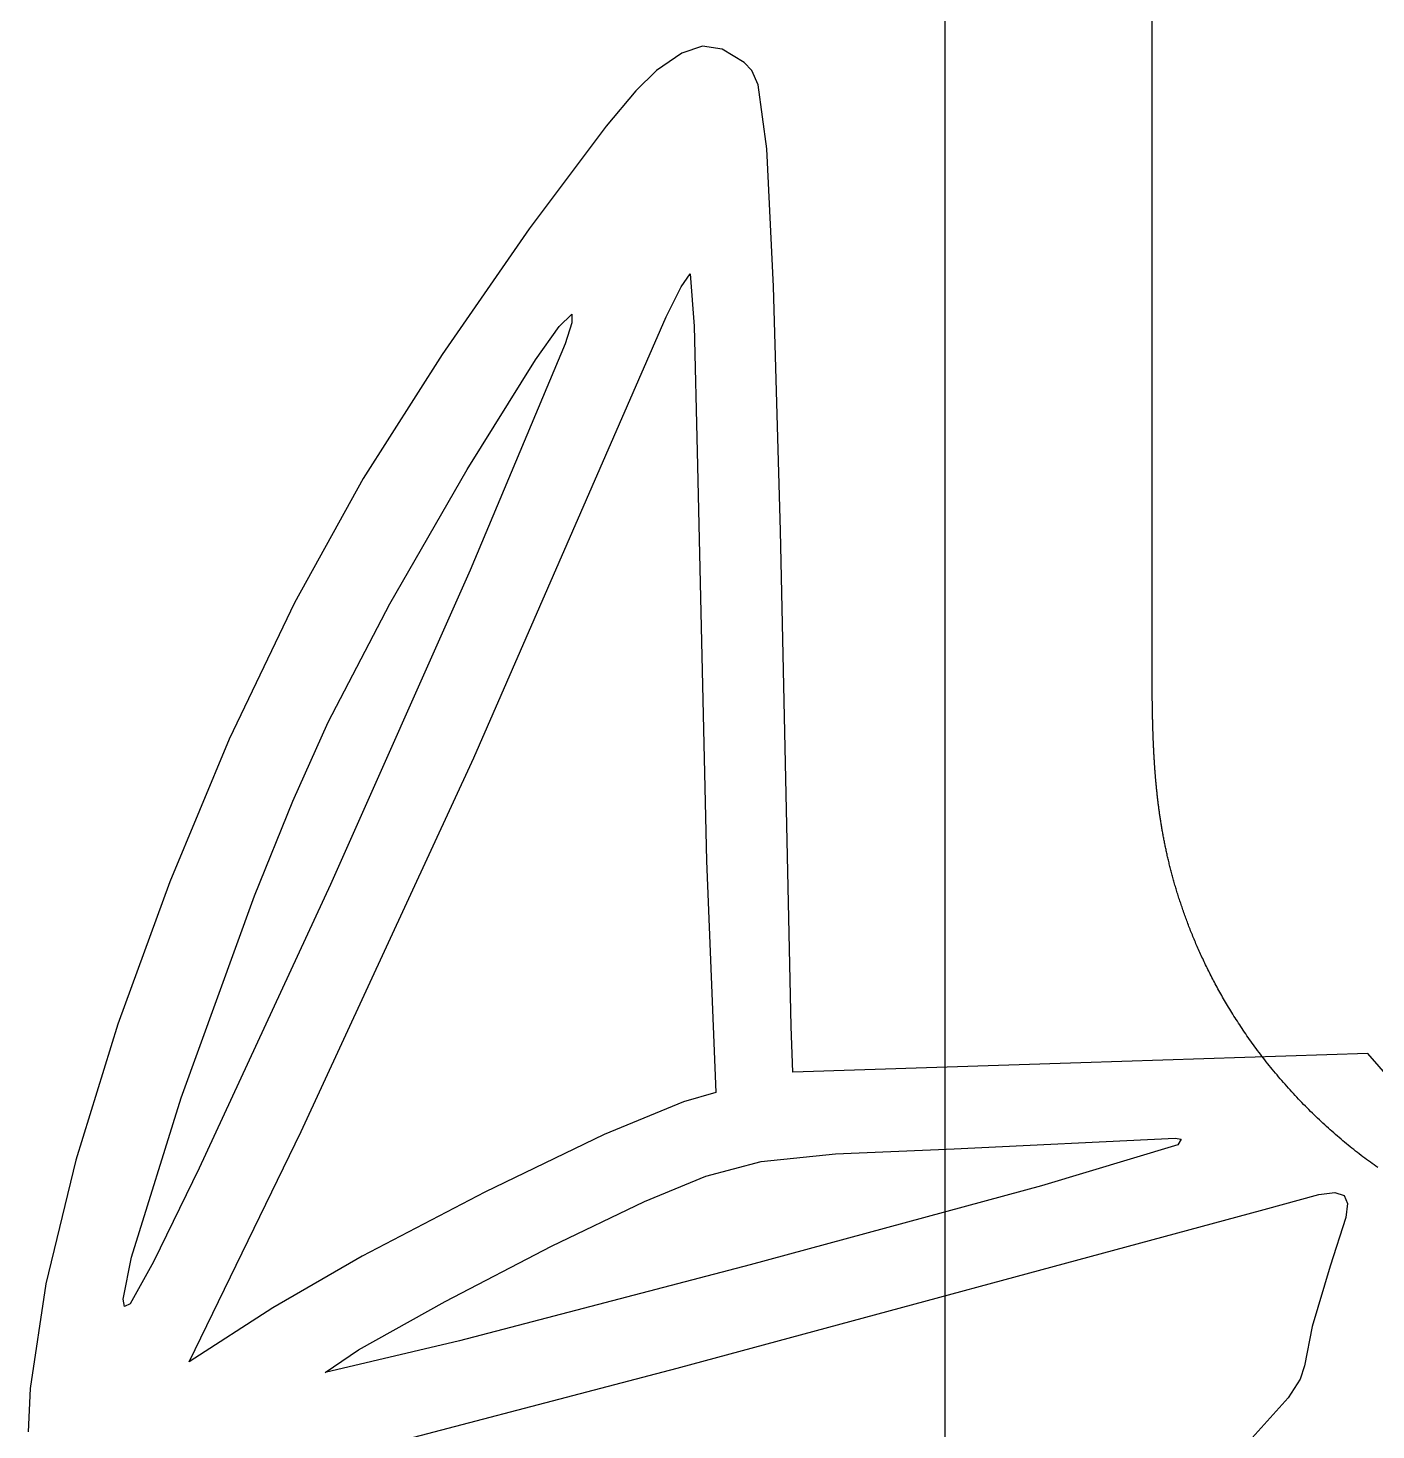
# Model space of a CAD drawing. Extents: x -40 to 320, y 1 to 395.
# Drawn here: x 4.1 to 63.7, y 291.8 to 353.7 of the extents above; entities that cross this region are included whole.
import ezdxf

# ---------------------------------------------------------------- set-up
doc = ezdxf.new("R2010")
doc.units = 0

msp = doc.modelspace()

# ---------------------------------------------------------------- linework, layer by layer
at = {"layer": 'Layer 1'}
for p, q in [((44.6336, 356.5), (44.6336, 39.4004)), ((53.7921, 330.236), (53.7921, 354.538)), ((33.009176, 352.622437), (31.902795, 351.863778)), ((33.925892, 352.934827), (33.009176, 352.622437)), ((34.797979, 352.800946), (33.925892, 352.934827)), ((35.770475, 352.220794), (34.797979, 352.800946)), ((36.110406, 351.855769), (35.770475, 352.220794)), ((31.9034, 351.864), (30.984828, 350.957515)), ((31.902795, 351.863778), (31.9034, 351.864)), ((36.381305, 351.219492), (36.110406, 351.855769)), ((30.984828, 350.957515), (29.675769, 349.398361)), ((36.77458, 348.405206), (36.381305, 351.219492)), ((29.675769, 349.398361), (26.26552, 344.857565)), ((37.067444, 342.321989), (36.77458, 348.405206)), ((26.26552, 344.857565), (22.431311, 339.312662)), ((32.989284, 342.306368), (33.390928, 342.879082)), ((33.390928, 342.879082), (33.561998, 340.558477)), ((32.319878, 340.974992), (32.989284, 342.306368)), ((37.377045, 331.513894), (37.067444, 342.321989)), ((23.833333, 321.480459), (32.319878, 340.974992)), ((27.599185, 340.553646), (28.15469, 341.094051)), ((28.15469, 341.094051), (28.162128, 340.707283)), ((26.555566, 339.080259), (27.599185, 340.553646)), ((28.162128, 340.707283), (27.857176, 339.784991)), ((33.561998, 340.558477), (33.688441, 335.024722)), ((27.85719, 339.784951), (23.665969, 329.775478)), ((27.857176, 339.784991), (27.85719, 339.784951)), ((22.431311, 339.312662), (18.9318, 333.8347)), ((23.52836, 334.221498), (26.555566, 339.080259)), ((33.688441, 335.024722), (33.68845, 335.024731)), ((33.68845, 335.024731), (34.104969, 316.935931)), ((20.121819, 328.291689), (23.52836, 334.221498)), ((18.9318, 333.8347), (15.898791, 328.341051)), ((37.853067, 309.616894), (37.377045, 331.513894)), ((53.7921, 330.223), (53.7921, 330.236)), ((53.7921, 330.21), (53.7921, 330.223)), ((53.7921, 330.197), (53.7921, 330.21)), ((23.665969, 329.775478), (17.488846, 315.894609)), ((53.7921, 330.184), (53.7921, 330.197)), ((53.7921, 330.17), (53.7921, 330.184)), ((53.7921, 330.156), (53.7921, 330.17)), ((53.7921, 330.142), (53.7921, 330.156)), ((53.7921, 330.128), (53.7921, 330.142)), ((53.7921, 330.114), (53.7921, 330.128)), ((53.7921, 330.099), (53.7921, 330.114)), ((53.7921, 330.085), (53.7921, 330.099)), ((53.7921, 330.069), (53.7921, 330.085)), ((53.7921, 330.054), (53.7921, 330.069)), ((53.7921, 330.039), (53.7921, 330.054)), ((53.7921, 330.023), (53.7921, 330.039)), ((53.7921, 330.007), (53.7921, 330.023)), ((53.7921, 329.991), (53.7921, 330.007)), ((53.7921, 329.975), (53.7921, 329.991)), ((53.7921, 329.958), (53.7921, 329.975)), ((53.7921, 329.942), (53.7921, 329.958)), ((53.7921, 329.925), (53.7921, 329.942)), ((53.7921, 329.907), (53.7921, 329.925)), ((53.7921, 329.89), (53.7921, 329.907)), ((53.7921, 329.872), (53.7921, 329.89)), ((53.7921, 329.855), (53.7921, 329.872)), ((53.7921, 329.837), (53.7921, 329.855)), ((53.7921, 329.818), (53.7921, 329.837)), ((53.7921, 329.8), (53.7921, 329.818)), ((53.7921, 329.781), (53.7921, 329.8)), ((53.7921, 329.763), (53.7921, 329.781)), ((53.7921, 329.744), (53.7921, 329.763)), ((53.7921, 329.725), (53.7921, 329.744)), ((53.7921, 329.705), (53.7921, 329.725)), ((53.7921, 329.686), (53.7921, 329.705)), ((53.7921, 329.667), (53.7921, 329.686)), ((53.7921, 329.647), (53.7921, 329.667)), ((53.7921, 329.627), (53.7921, 329.647)), ((53.7921, 329.607), (53.7921, 329.627)), ((53.7921, 329.587), (53.7921, 329.607)), ((53.7921, 329.567), (53.7921, 329.587)), ((53.7921, 329.547), (53.7921, 329.567)), ((53.7921, 329.526), (53.7921, 329.547)), ((53.7921, 329.506), (53.7921, 329.526)), ((53.7921, 329.485), (53.7921, 329.506)), ((53.7921, 329.464), (53.7921, 329.485)), ((53.7921, 329.443), (53.7921, 329.464)), ((53.7921, 329.422), (53.7921, 329.443)), ((53.7921, 329.401), (53.7921, 329.422)), ((53.7921, 329.38), (53.7921, 329.401)), ((53.7921, 329.359), (53.7921, 329.38)), ((53.7921, 329.337), (53.7921, 329.359)), ((53.7921, 329.316), (53.7921, 329.337)), ((53.7921, 329.294), (53.7921, 329.316)), ((53.7921, 329.273), (53.7921, 329.294)), ((53.7921, 329.251), (53.7921, 329.273)), ((53.7921, 329.229), (53.7921, 329.251)), ((53.7921, 329.207), (53.7921, 329.229)), ((53.7921, 329.185), (53.7921, 329.207)), ((53.7921, 329.163), (53.7921, 329.185)), ((53.7921, 329.141), (53.7921, 329.163)), ((53.7921, 329.119), (53.7921, 329.141)), ((53.7921, 329.097), (53.7921, 329.119)), ((53.7921, 329.075), (53.7921, 329.097)), ((53.7921, 329.052), (53.7921, 329.075)), ((53.7921, 329.03), (53.7921, 329.052)), ((53.7921, 329.008), (53.7921, 329.03)), ((53.7921, 328.985), (53.7921, 329.008)), ((53.7921, 328.963), (53.7921, 328.985)), ((53.7921, 328.941), (53.7921, 328.963)), ((53.7921, 328.918), (53.7921, 328.941)), ((53.7921, 328.896), (53.7921, 328.918)), ((53.7921, 328.873), (53.7921, 328.896)), ((53.7921, 328.851), (53.7921, 328.873)), ((53.7921, 328.828), (53.7921, 328.851)), ((53.7921, 328.806), (53.7921, 328.828)), ((53.7921, 328.784), (53.7921, 328.806)), ((53.7921, 328.761), (53.7921, 328.784)), ((53.7921, 328.739), (53.7921, 328.761)), ((53.7921, 328.716), (53.7921, 328.739)), ((53.7921, 328.694), (53.7921, 328.716)), ((53.7921, 328.672), (53.7921, 328.694)), ((53.7921, 328.65), (53.7921, 328.672)), ((53.7921, 328.627), (53.7921, 328.65)), ((53.7921, 328.605), (53.7921, 328.627)), ((53.7921, 328.583), (53.7921, 328.605)), ((53.7921, 328.561), (53.7921, 328.583)), ((53.7921, 328.539), (53.7921, 328.561)), ((53.7921, 328.518), (53.7921, 328.539)), ((53.7922, 328.496), (53.7921, 328.518)), ((53.7922, 328.474), (53.7922, 328.496)), ((53.7922, 328.453), (53.7922, 328.474)), ((53.7922, 328.431), (53.7922, 328.453)), ((53.7922, 328.41), (53.7922, 328.431)), ((53.7922, 328.389), (53.7922, 328.41)), ((53.7922, 328.368), (53.7922, 328.389)), ((53.7922, 328.347), (53.7922, 328.368)), ((53.7922, 328.326), (53.7922, 328.347)), ((15.898791, 328.341051), (13.020581, 322.306995)), ((17.38469, 323.064751), (20.121819, 328.291689)), ((53.7922, 328.306), (53.7922, 328.326)), ((53.7922, 328.285), (53.7922, 328.306)), ((53.7922, 328.265), (53.7922, 328.285)), ((53.7922, 328.245), (53.7922, 328.265)), ((53.7922, 328.225), (53.7922, 328.245)), ((53.7922, 328.205), (53.7922, 328.225)), ((53.7922, 328.185), (53.7922, 328.205)), ((53.7922, 328.165), (53.7922, 328.185)), ((53.7922, 328.145), (53.7922, 328.165)), ((53.7922, 328.126), (53.7922, 328.145)), ((53.7922, 328.106), (53.7922, 328.126)), ((53.7922, 328.087), (53.7922, 328.106)), ((53.7922, 328.068), (53.7922, 328.087)), ((53.7922, 328.049), (53.7922, 328.068)), ((53.7922, 328.03), (53.7922, 328.049)), ((53.7922, 328.011), (53.7922, 328.03)), ((53.7922, 327.992), (53.7922, 328.011)), ((53.7922, 327.973), (53.7922, 327.992)), ((53.7922, 327.954), (53.7922, 327.973)), ((53.7922, 327.936), (53.7922, 327.954)), ((53.7922, 327.917), (53.7922, 327.936)), ((53.7922, 327.899), (53.7922, 327.917)), ((53.7922, 327.881), (53.7922, 327.899)), ((53.7922, 327.862), (53.7922, 327.881)), ((53.7922, 327.844), (53.7922, 327.862)), ((53.7922, 327.826), (53.7922, 327.844)), ((53.7922, 327.808), (53.7922, 327.826)), ((53.7922, 327.791), (53.7922, 327.808)), ((53.7922, 327.773), (53.7922, 327.791)), ((53.7922, 327.755), (53.7922, 327.773)), ((53.7922, 327.738), (53.7922, 327.755)), ((53.7922, 327.72), (53.7922, 327.738)), ((53.7922, 327.703), (53.7922, 327.72)), ((53.7922, 327.686), (53.7922, 327.703)), ((53.7922, 327.669), (53.7922, 327.686)), ((53.7922, 327.652), (53.7922, 327.669)), ((53.7922, 327.635), (53.7922, 327.652)), ((53.7922, 327.618), (53.7922, 327.635)), ((53.7922, 327.601), (53.7922, 327.618)), ((53.7922, 327.585), (53.7922, 327.601)), ((53.7922, 327.568), (53.7922, 327.585)), ((53.7922, 327.552), (53.7922, 327.568)), ((53.7922, 327.535), (53.7922, 327.552)), ((53.7922, 327.519), (53.7922, 327.535)), ((53.7922, 327.503), (53.7922, 327.519)), ((53.7922, 327.487), (53.7922, 327.503)), ((53.7922, 327.471), (53.7922, 327.487)), ((53.7922, 327.455), (53.7922, 327.471)), ((53.7922, 327.439), (53.7922, 327.455)), ((53.7922, 327.423), (53.7922, 327.439)), ((53.7922, 327.407), (53.7922, 327.423)), ((53.7922, 327.392), (53.7922, 327.407)), ((53.7922, 327.376), (53.7922, 327.392)), ((53.7922, 327.361), (53.7922, 327.376)), ((53.7922, 327.345), (53.7922, 327.361)), ((53.7922, 327.33), (53.7922, 327.345)), ((53.7922, 327.315), (53.7922, 327.33)), ((53.7922, 327.299), (53.7922, 327.315)), ((53.7922, 327.284), (53.7922, 327.299)), ((53.7922, 327.269), (53.7922, 327.284)), ((53.7922, 327.254), (53.7922, 327.269)), ((53.7922, 327.239), (53.7922, 327.254)), ((53.7922, 327.224), (53.7922, 327.239)), ((53.7922, 327.209), (53.7922, 327.224)), ((53.7922, 327.194), (53.7922, 327.209)), ((53.7922, 327.179), (53.7922, 327.194)), ((53.7922, 327.164), (53.7922, 327.179)), ((53.7922, 327.15), (53.7922, 327.164)), ((53.7922, 327.135), (53.7922, 327.15)), ((53.7922, 327.12), (53.7922, 327.135)), ((53.7922, 327.105), (53.7922, 327.12)), ((53.7921, 326.492), (53.7922, 326.506)), ((53.7921, 326.477), (53.7921, 326.492)), ((53.7922, 327.091), (53.7922, 327.105)), ((53.7922, 327.076), (53.7922, 327.091)), ((53.7922, 327.061), (53.7922, 327.076)), ((53.7922, 327.046), (53.7922, 327.061)), ((53.7922, 327.032), (53.7922, 327.046)), ((53.7922, 327.017), (53.7922, 327.032)), ((53.7922, 327.002), (53.7922, 327.017)), ((53.7922, 326.988), (53.7922, 327.002)), ((53.7922, 326.973), (53.7922, 326.988)), ((53.7922, 326.959), (53.7922, 326.973)), ((53.7922, 326.944), (53.7922, 326.959)), ((53.7922, 326.929), (53.7922, 326.944)), ((53.7922, 326.915), (53.7922, 326.929)), ((53.7922, 326.9), (53.7922, 326.915)), ((53.7922, 326.886), (53.7922, 326.9)), ((53.7922, 326.871), (53.7922, 326.886)), ((53.7922, 326.856), (53.7922, 326.871)), ((53.7922, 326.842), (53.7922, 326.856)), ((53.7922, 326.827), (53.7922, 326.842)), ((53.7922, 326.813), (53.7922, 326.827)), ((53.7922, 326.798), (53.7922, 326.813)), ((53.7922, 326.783), (53.7922, 326.798)), ((53.7922, 326.769), (53.7922, 326.783)), ((53.7922, 326.754), (53.7922, 326.769)), ((53.7922, 326.74), (53.7922, 326.754)), ((53.7922, 326.725), (53.7922, 326.74)), ((53.7922, 326.71), (53.7922, 326.725)), ((53.7922, 326.696), (53.7922, 326.71)), ((53.7922, 326.681), (53.7922, 326.696)), ((53.7922, 326.666), (53.7922, 326.681)), ((53.7922, 326.652), (53.7922, 326.666)), ((53.7922, 326.637), (53.7922, 326.652)), ((53.7922, 326.623), (53.7922, 326.637)), ((53.7922, 326.608), (53.7922, 326.623)), ((53.7922, 326.594), (53.7922, 326.608)), ((53.7922, 326.579), (53.7922, 326.594)), ((53.7922, 326.564), (53.7922, 326.579)), ((53.7922, 326.55), (53.7922, 326.564)), ((53.7922, 326.535), (53.7922, 326.55)), ((53.7922, 326.521), (53.7922, 326.535)), ((53.7922, 326.506), (53.7922, 326.521)), ((53.7921, 326.463), (53.7921, 326.477)), ((53.7921, 326.449), (53.7921, 326.463)), ((53.7921, 326.434), (53.7921, 326.449)), ((53.7921, 326.42), (53.7921, 326.434)), ((53.7921, 326.405), (53.7921, 326.42)), ((53.7921, 326.391), (53.7921, 326.405)), ((53.7921, 326.376), (53.7921, 326.391)), ((53.7921, 326.362), (53.7921, 326.376)), ((53.7921, 326.348), (53.7921, 326.362)), ((53.7921, 326.333), (53.7921, 326.348)), ((53.7921, 326.319), (53.7921, 326.333)), ((53.7921, 326.305), (53.7921, 326.319)), ((53.7921, 326.29), (53.7921, 326.305)), ((53.7921, 326.276), (53.7921, 326.29)), ((53.7921, 326.262), (53.7921, 326.276)), ((53.7921, 326.247), (53.7921, 326.262)), ((53.7921, 326.233), (53.7921, 326.247)), ((53.7921, 326.219), (53.7921, 326.233)), ((53.7921, 326.204), (53.7921, 326.219)), ((53.7921, 326.19), (53.7921, 326.204)), ((53.7921, 326.176), (53.7921, 326.19)), ((53.7921, 326.161), (53.7921, 326.176)), ((53.7921, 326.147), (53.7921, 326.161)), ((53.7921, 326.133), (53.7921, 326.147)), ((53.7921, 326.118), (53.7921, 326.133)), ((53.7921, 326.104), (53.7921, 326.118)), ((53.7921, 326.09), (53.7921, 326.104)), ((53.7921, 326.075), (53.7921, 326.09)), ((53.7921, 326.061), (53.7921, 326.075)), ((53.7921, 326.046), (53.7921, 326.061)), ((53.7921, 326.032), (53.7921, 326.046)), ((53.7921, 326.017), (53.7921, 326.032)), ((53.7921, 326.002), (53.7921, 326.017)), ((53.7921, 325.988), (53.7921, 326.002)), ((53.7921, 325.973), (53.7921, 325.988)), ((53.7921, 325.958), (53.7921, 325.973)), ((53.7921, 325.944), (53.7921, 325.958)), ((53.7921, 325.929), (53.7921, 325.944)), ((53.7921, 325.914), (53.7921, 325.929)), ((53.7921, 325.899), (53.7921, 325.914)), ((53.7921, 325.884), (53.7921, 325.899)), ((53.7921, 325.869), (53.7921, 325.884)), ((53.7921, 325.854), (53.7921, 325.869)), ((53.7921, 325.839), (53.7921, 325.854)), ((53.7921, 325.823), (53.7921, 325.839)), ((53.7921, 325.808), (53.7921, 325.823)), ((53.7922, 325.793), (53.7921, 325.808)), ((53.7922, 325.777), (53.7922, 325.793)), ((53.7922, 325.762), (53.7922, 325.777)), ((53.7922, 325.746), (53.7922, 325.762)), ((53.7922, 325.731), (53.7922, 325.746)), ((53.7922, 325.715), (53.7922, 325.731)), ((53.7922, 325.7), (53.7922, 325.715)), ((53.7922, 325.684), (53.7922, 325.7)), ((53.7922, 325.668), (53.7922, 325.684)), ((53.7923, 325.652), (53.7922, 325.668)), ((53.7923, 325.636), (53.7923, 325.652)), ((53.7923, 325.62), (53.7923, 325.636)), ((53.7923, 325.604), (53.7923, 325.62)), ((53.7923, 325.588), (53.7923, 325.604)), ((53.7923, 325.571), (53.7923, 325.588)), ((53.7924, 325.555), (53.7923, 325.571)), ((53.7924, 325.539), (53.7924, 325.555)), ((53.7924, 325.522), (53.7924, 325.539)), ((53.7924, 325.506), (53.7924, 325.522)), ((53.7924, 325.489), (53.7924, 325.506)), ((53.7925, 325.472), (53.7924, 325.489)), ((53.7925, 325.456), (53.7925, 325.472)), ((53.7925, 325.439), (53.7925, 325.456)), ((53.7925, 325.422), (53.7925, 325.439)), ((53.7926, 325.405), (53.7925, 325.422)), ((53.7926, 325.388), (53.7926, 325.405)), ((53.7926, 325.371), (53.7926, 325.388)), ((53.7927, 325.354), (53.7926, 325.371)), ((53.7927, 325.336), (53.7927, 325.354)), ((53.7927, 325.319), (53.7927, 325.336)), ((53.7928, 325.302), (53.7927, 325.319)), ((53.7928, 325.284), (53.7928, 325.302)), ((53.7929, 325.267), (53.7928, 325.284)), ((53.7929, 325.249), (53.7929, 325.267)), ((53.7929, 325.232), (53.7929, 325.249)), ((53.793, 325.214), (53.7929, 325.232)), ((53.793, 325.196), (53.793, 325.214)), ((53.7931, 325.178), (53.793, 325.196)), ((53.7931, 325.16), (53.7931, 325.178)), ((53.7932, 325.142), (53.7931, 325.16)), ((53.7933, 325.124), (53.7932, 325.142)), ((53.7933, 325.106), (53.7933, 325.124)), ((53.7934, 325.087), (53.7933, 325.106)), ((53.7934, 325.069), (53.7934, 325.087)), ((53.7935, 325.051), (53.7934, 325.069)), ((53.7936, 325.032), (53.7935, 325.051)), ((53.7936, 325.013), (53.7936, 325.032)), ((53.7937, 324.995), (53.7936, 325.013)), ((53.7938, 324.976), (53.7937, 324.995)), ((53.7939, 324.957), (53.7938, 324.976)), ((53.794, 324.938), (53.7939, 324.957)), ((53.794, 324.919), (53.794, 324.938)), ((53.7941, 324.9), (53.794, 324.919)), ((53.7942, 324.881), (53.7941, 324.9)), ((53.7943, 324.862), (53.7942, 324.881)), ((53.7944, 324.843), (53.7943, 324.862)), ((53.7945, 324.823), (53.7944, 324.843)), ((53.7946, 324.804), (53.7945, 324.823)), ((53.7947, 324.784), (53.7946, 324.804)), ((53.7948, 324.765), (53.7947, 324.784)), ((53.7949, 324.745), (53.7948, 324.765)), ((53.795, 324.725), (53.7949, 324.745)), ((53.7952, 324.705), (53.795, 324.725)), ((53.7953, 324.685), (53.7952, 324.705)), ((53.7954, 324.665), (53.7953, 324.685)), ((53.7955, 324.645), (53.7954, 324.665)), ((53.7957, 324.625), (53.7955, 324.645)), ((53.7958, 324.605), (53.7957, 324.625)), ((53.7959, 324.584), (53.7958, 324.605)), ((53.7961, 324.564), (53.7959, 324.584)), ((53.7962, 324.543), (53.7961, 324.564)), ((53.7964, 324.522), (53.7962, 324.543)), ((53.7965, 324.502), (53.7964, 324.522)), ((53.7967, 324.481), (53.7965, 324.502)), ((53.7969, 324.46), (53.7967, 324.481)), ((53.797, 324.439), (53.7969, 324.46)), ((53.7972, 324.418), (53.797, 324.439)), ((53.7974, 324.397), (53.7972, 324.418)), ((53.7976, 324.375), (53.7974, 324.397)), ((53.7978, 324.354), (53.7976, 324.375)), ((53.798, 324.332), (53.7978, 324.354)), ((53.7982, 324.311), (53.798, 324.332)), ((53.7984, 324.289), (53.7982, 324.311)), ((53.7986, 324.267), (53.7984, 324.289)), ((53.7988, 324.246), (53.7986, 324.267)), ((53.799, 324.224), (53.7988, 324.246)), ((53.7992, 324.202), (53.799, 324.224)), ((53.7995, 324.18), (53.7992, 324.202)), ((53.7997, 324.157), (53.7995, 324.18)), ((53.8, 324.135), (53.7997, 324.157)), ((53.8002, 324.113), (53.8, 324.135)), ((53.8005, 324.09), (53.8002, 324.113)), ((53.8007, 324.068), (53.8005, 324.09)), ((53.801, 324.045), (53.8007, 324.068)), ((53.8013, 324.022), (53.801, 324.045)), ((53.8016, 323.999), (53.8013, 324.022)), ((53.8019, 323.976), (53.8016, 323.999)), ((53.8022, 323.953), (53.8019, 323.976)), ((53.8025, 323.93), (53.8022, 323.953)), ((53.8028, 323.907), (53.8025, 323.93)), ((53.8031, 323.883), (53.8028, 323.907)), ((53.8035, 323.86), (53.8031, 323.883)), ((53.8038, 323.836), (53.8035, 323.86)), ((53.8041, 323.812), (53.8038, 323.836)), ((53.8045, 323.789), (53.8041, 323.812)), ((53.8049, 323.765), (53.8045, 323.789)), ((53.8052, 323.741), (53.8049, 323.765)), ((53.8056, 323.717), (53.8052, 323.741)), ((53.806, 323.692), (53.8056, 323.717)), ((53.8064, 323.668), (53.806, 323.692)), ((53.8068, 323.644), (53.8064, 323.668)), ((53.8072, 323.619), (53.8068, 323.644)), ((53.8077, 323.595), (53.8072, 323.619)), ((53.8081, 323.57), (53.8077, 323.595)), ((53.8086, 323.545), (53.8081, 323.57)), ((53.809, 323.52), (53.8086, 323.545)), ((53.8095, 323.495), (53.809, 323.52)), ((53.81, 323.47), (53.8095, 323.495)), ((53.8105, 323.445), (53.81, 323.47)), ((53.811, 323.419), (53.8105, 323.445)), ((53.8115, 323.394), (53.811, 323.419)), ((53.812, 323.368), (53.8115, 323.394)), ((15.825183, 319.573372), (17.38469, 323.064751)), ((53.8126, 323.343), (53.812, 323.368)), ((53.8131, 323.317), (53.8126, 323.343)), ((53.8137, 323.291), (53.8131, 323.317)), ((53.8143, 323.265), (53.8137, 323.291)), ((53.8149, 323.239), (53.8143, 323.265)), ((53.8155, 323.212), (53.8149, 323.239)), ((53.8161, 323.186), (53.8155, 323.212)), ((53.8167, 323.16), (53.8161, 323.186)), ((53.8174, 323.133), (53.8167, 323.16)), ((53.818, 323.106), (53.8174, 323.133)), ((53.8187, 323.079), (53.818, 323.106)), ((53.8194, 323.053), (53.8187, 323.079)), ((53.8201, 323.025), (53.8194, 323.053)), ((53.8208, 322.998), (53.8201, 323.025)), ((53.8215, 322.971), (53.8208, 322.998)), ((53.8223, 322.944), (53.8215, 322.971)), ((53.8231, 322.916), (53.8223, 322.944)), ((53.8238, 322.888), (53.8231, 322.916)), ((53.8246, 322.861), (53.8238, 322.888)), ((53.8255, 322.833), (53.8246, 322.861)), ((53.8263, 322.805), (53.8255, 322.833)), ((53.8271, 322.777), (53.8263, 322.805)), ((53.828, 322.748), (53.8271, 322.777)), ((13.020581, 322.306995), (10.390609, 316.00657)), ((53.8289, 322.72), (53.828, 322.748)), ((53.8298, 322.691), (53.8289, 322.72)), ((53.8307, 322.663), (53.8298, 322.691)), ((53.8317, 322.634), (53.8307, 322.663)), ((53.8327, 322.605), (53.8317, 322.634)), ((53.8336, 322.576), (53.8327, 322.605)), ((53.8346, 322.547), (53.8336, 322.576)), ((53.8357, 322.518), (53.8346, 322.547)), ((53.8367, 322.488), (53.8357, 322.518)), ((53.8378, 322.459), (53.8367, 322.488)), ((53.8389, 322.429), (53.8378, 322.459)), ((53.84, 322.399), (53.8389, 322.429)), ((53.8411, 322.369), (53.84, 322.399)), ((53.8423, 322.339), (53.8411, 322.369)), ((53.8435, 322.309), (53.8423, 322.339)), ((53.8447, 322.279), (53.8435, 322.309)), ((53.8459, 322.248), (53.8447, 322.279)), ((53.8472, 322.218), (53.8459, 322.248)), ((53.8485, 322.187), (53.8472, 322.218)), ((53.8498, 322.156), (53.8485, 322.187)), ((53.8511, 322.125), (53.8498, 322.156)), ((53.8525, 322.094), (53.8511, 322.125)), ((53.8539, 322.063), (53.8525, 322.094)), ((53.8553, 322.032), (53.8539, 322.063)), ((53.8568, 322), (53.8553, 322.032)), ((53.8583, 321.968), (53.8568, 322)), ((53.8598, 321.937), (53.8583, 321.968)), ((53.8613, 321.905), (53.8598, 321.937)), ((53.8629, 321.872), (53.8613, 321.905)), ((53.8645, 321.84), (53.8629, 321.872)), ((53.8661, 321.808), (53.8645, 321.84)), ((53.8678, 321.775), (53.8661, 321.808)), ((53.8695, 321.743), (53.8678, 321.775)), ((53.8712, 321.71), (53.8695, 321.743)), ((53.873, 321.677), (53.8712, 321.71)), ((53.8748, 321.644), (53.873, 321.677)), ((53.8766, 321.61), (53.8748, 321.644)), ((53.8785, 321.577), (53.8766, 321.61)), ((53.8804, 321.544), (53.8785, 321.577)), ((53.8823, 321.51), (53.8804, 321.544)), ((16.194678, 304.975892), (23.833333, 321.480459)), ((53.8843, 321.476), (53.8823, 321.51)), ((53.8863, 321.442), (53.8843, 321.476)), ((53.8884, 321.408), (53.8863, 321.442)), ((53.8905, 321.374), (53.8884, 321.408)), ((53.8926, 321.339), (53.8905, 321.374)), ((53.8948, 321.305), (53.8926, 321.339)), ((53.897, 321.27), (53.8948, 321.305)), ((53.8993, 321.235), (53.897, 321.27)), ((53.9016, 321.2), (53.8993, 321.235)), ((53.904, 321.165), (53.9016, 321.2)), ((53.9064, 321.129), (53.904, 321.165)), ((53.9088, 321.094), (53.9064, 321.129)), ((53.9113, 321.058), (53.9088, 321.094)), ((53.9139, 321.022), (53.9113, 321.058)), ((53.9164, 320.986), (53.9139, 321.022)), ((53.9191, 320.95), (53.9164, 320.986)), ((53.9218, 320.914), (53.9191, 320.95)), ((53.9245, 320.877), (53.9218, 320.914)), ((53.9273, 320.841), (53.9245, 320.877)), ((53.9301, 320.804), (53.9273, 320.841)), ((53.933, 320.767), (53.9301, 320.804)), ((53.936, 320.73), (53.933, 320.767)), ((53.939, 320.692), (53.936, 320.73)), ((53.942, 320.655), (53.939, 320.692)), ((53.9452, 320.617), (53.942, 320.655)), ((53.9483, 320.58), (53.9452, 320.617)), ((53.9516, 320.542), (53.9483, 320.58)), ((53.9549, 320.504), (53.9516, 320.542)), ((53.9582, 320.465), (53.9549, 320.504)), ((53.9617, 320.427), (53.9582, 320.465)), ((53.9651, 320.388), (53.9617, 320.427)), ((53.9687, 320.35), (53.9651, 320.388)), ((53.9723, 320.311), (53.9687, 320.35)), ((53.976, 320.271), (53.9723, 320.311)), ((53.9797, 320.232), (53.976, 320.271)), ((53.9836, 320.193), (53.9797, 320.232)), ((53.9874, 320.153), (53.9836, 320.193)), ((53.9914, 320.113), (53.9874, 320.153)), ((53.9954, 320.073), (53.9914, 320.113)), ((53.9995, 320.033), (53.9954, 320.073)), ((54.0037, 319.993), (53.9995, 320.033)), ((54.008, 319.952), (54.0037, 319.993)), ((54.0123, 319.912), (54.008, 319.952)), ((54.0167, 319.871), (54.0123, 319.912)), ((54.0212, 319.83), (54.0167, 319.871)), ((54.0258, 319.788), (54.0212, 319.83)), ((54.0305, 319.747), (54.0258, 319.788)), ((54.0352, 319.705), (54.0305, 319.747)), ((54.04, 319.664), (54.0352, 319.705)), ((14.135283, 315.383304), (15.825183, 319.573372)), ((54.045, 319.622), (54.04, 319.664)), ((54.05, 319.58), (54.045, 319.622)), ((54.055, 319.537), (54.05, 319.58)), ((54.0602, 319.495), (54.055, 319.537)), ((54.0655, 319.452), (54.0602, 319.495)), ((54.0709, 319.409), (54.0655, 319.452)), ((54.0763, 319.366), (54.0709, 319.409)), ((54.0819, 319.323), (54.0763, 319.366)), ((54.0876, 319.28), (54.0819, 319.323)), ((54.0933, 319.236), (54.0876, 319.28)), ((54.0992, 319.192), (54.0933, 319.236)), ((54.1052, 319.148), (54.0992, 319.192)), ((54.1112, 319.104), (54.1052, 319.148)), ((54.1174, 319.06), (54.1112, 319.104)), ((54.1237, 319.015), (54.1174, 319.06)), ((54.1301, 318.971), (54.1237, 319.015)), ((54.1367, 318.926), (54.1301, 318.971)), ((54.1433, 318.88), (54.1367, 318.926)), ((54.1501, 318.835), (54.1433, 318.88)), ((54.157, 318.79), (54.1501, 318.835)), ((54.164, 318.744), (54.157, 318.79)), ((54.1711, 318.698), (54.164, 318.744)), ((54.1784, 318.652), (54.1711, 318.698)), ((54.1857, 318.605), (54.1784, 318.652)), ((54.1933, 318.559), (54.1857, 318.605)), ((54.2009, 318.512), (54.1933, 318.559)), ((54.2087, 318.465), (54.2009, 318.512)), ((54.2166, 318.418), (54.2087, 318.465)), ((54.2247, 318.37), (54.2166, 318.418)), ((54.2328, 318.323), (54.2247, 318.37)), ((54.2412, 318.275), (54.2328, 318.323)), ((54.2497, 318.227), (54.2412, 318.275)), ((54.2583, 318.179), (54.2497, 318.227)), ((54.267, 318.13), (54.2583, 318.179)), ((54.276, 318.082), (54.267, 318.13)), ((54.285, 318.033), (54.276, 318.082)), ((54.2942, 317.984), (54.285, 318.033)), ((54.3036, 317.935), (54.2942, 317.984)), ((54.3131, 317.885), (54.3036, 317.935)), ((54.3228, 317.835), (54.3131, 317.885)), ((54.3327, 317.785), (54.3228, 317.835)), ((54.3427, 317.735), (54.3327, 317.785)), ((54.3528, 317.685), (54.3427, 317.735)), ((54.3632, 317.634), (54.3528, 317.685)), ((54.3737, 317.584), (54.3632, 317.634)), ((54.3843, 317.533), (54.3737, 317.584)), ((54.3951, 317.481), (54.3843, 317.533)), ((54.4061, 317.43), (54.3951, 317.481)), ((54.4173, 317.378), (54.4061, 317.43)), ((54.4286, 317.327), (54.4173, 317.378)), ((54.4401, 317.275), (54.4286, 317.327)), ((54.4518, 317.222), (54.4401, 317.275)), ((54.4637, 317.17), (54.4518, 317.222)), ((34.104969, 316.935931), (34.521488, 306.701431)), ((54.4757, 317.118), (54.4637, 317.17)), ((54.4879, 317.065), (54.4757, 317.118)), ((54.5003, 317.012), (54.4879, 317.065)), ((54.5128, 316.959), (54.5003, 317.012)), ((54.5255, 316.905), (54.5128, 316.959)), ((54.5385, 316.852), (54.5255, 316.905)), ((54.5516, 316.798), (54.5385, 316.852)), ((54.5648, 316.745), (54.5516, 316.798)), ((54.5783, 316.691), (54.5648, 316.745)), ((54.5919, 316.636), (54.5783, 316.691)), ((54.6058, 316.582), (54.5919, 316.636)), ((54.6198, 316.528), (54.6058, 316.582)), ((10.390609, 316.00657), (8.102311, 309.713812)), ((54.634, 316.473), (54.6198, 316.528)), ((54.6484, 316.418), (54.634, 316.473)), ((54.663, 316.363), (54.6484, 316.418)), ((54.6778, 316.308), (54.663, 316.363)), ((54.6927, 316.253), (54.6778, 316.308)), ((54.7079, 316.197), (54.6927, 316.253)), ((54.7232, 316.142), (54.7079, 316.197)), ((54.7388, 316.086), (54.7232, 316.142)), ((54.7545, 316.03), (54.7388, 316.086)), ((54.7705, 315.974), (54.7545, 316.03)), ((54.7866, 315.918), (54.7705, 315.974)), ((10.891455, 306.463467), (14.135283, 315.383304)), ((17.488846, 315.894609), (11.691045, 303.35256)), ((54.803, 315.862), (54.7866, 315.918)), ((54.8195, 315.805), (54.803, 315.862)), ((54.8363, 315.748), (54.8195, 315.805)), ((54.8532, 315.692), (54.8363, 315.748)), ((54.8703, 315.635), (54.8532, 315.692)), ((54.8877, 315.578), (54.8703, 315.635)), ((54.9053, 315.52), (54.8877, 315.578)), ((54.923, 315.463), (54.9053, 315.52)), ((54.941, 315.406), (54.923, 315.463)), ((54.9593, 315.348), (54.941, 315.406)), ((54.9777, 315.29), (54.9593, 315.348)), ((54.9964, 315.232), (54.9777, 315.29)), ((55.0152, 315.174), (54.9964, 315.232)), ((55.0344, 315.116), (55.0152, 315.174)), ((55.0537, 315.057), (55.0344, 315.116)), ((55.0733, 314.999), (55.0537, 315.057)), ((55.0931, 314.94), (55.0733, 314.999)), ((55.1132, 314.881), (55.0931, 314.94)), ((55.1335, 314.822), (55.1132, 314.881)), ((55.1541, 314.762), (55.1335, 314.822)), ((55.1749, 314.703), (55.1541, 314.762)), ((55.1959, 314.643), (55.1749, 314.703)), ((55.2172, 314.583), (55.1959, 314.643)), ((55.2388, 314.523), (55.2172, 314.583)), ((55.2606, 314.462), (55.2388, 314.523)), ((55.2827, 314.402), (55.2606, 314.462)), ((55.3051, 314.341), (55.2827, 314.402)), ((55.3277, 314.28), (55.3051, 314.341)), ((55.3507, 314.219), (55.3277, 314.28)), ((55.3739, 314.158), (55.3507, 314.219)), ((55.3974, 314.096), (55.3739, 314.158)), ((55.4212, 314.034), (55.3974, 314.096)), ((55.4452, 313.972), (55.4212, 314.034)), ((55.4696, 313.91), (55.4452, 313.972)), ((55.4943, 313.847), (55.4696, 313.91)), ((55.5193, 313.785), (55.4943, 313.847)), ((55.5446, 313.722), (55.5193, 313.785)), ((55.5702, 313.658), (55.5446, 313.722)), ((55.5962, 313.595), (55.5702, 313.658)), ((55.6224, 313.531), (55.5962, 313.595)), ((55.649, 313.467), (55.6224, 313.531)), ((55.676, 313.403), (55.649, 313.467)), ((55.7032, 313.339), (55.676, 313.403)), ((55.7308, 313.274), (55.7032, 313.339)), ((55.7588, 313.209), (55.7308, 313.274)), ((55.7871, 313.144), (55.7588, 313.209)), ((55.8158, 313.078), (55.7871, 313.144)), ((55.8448, 313.012), (55.8158, 313.078)), ((55.8742, 312.946), (55.8448, 313.012)), ((55.904, 312.88), (55.8742, 312.946)), ((55.9341, 312.813), (55.904, 312.88)), ((55.9646, 312.747), (55.9341, 312.813)), ((55.9955, 312.68), (55.9646, 312.747)), ((56.0268, 312.612), (55.9955, 312.68)), ((56.0585, 312.544), (56.0268, 312.612)), ((56.0906, 312.477), (56.0585, 312.544)), ((56.1231, 312.408), (56.0906, 312.477)), ((56.156, 312.34), (56.1231, 312.408)), ((56.1893, 312.271), (56.156, 312.34)), ((56.223, 312.202), (56.1893, 312.271)), ((56.2572, 312.133), (56.223, 312.202)), ((56.2918, 312.063), (56.2572, 312.133)), ((56.3268, 311.993), (56.2918, 312.063)), ((56.3622, 311.923), (56.3268, 311.993)), ((56.3981, 311.853), (56.3622, 311.923)), ((56.4345, 311.782), (56.3981, 311.853)), ((56.4713, 311.711), (56.4345, 311.782)), ((56.5086, 311.64), (56.4713, 311.711)), ((56.5463, 311.568), (56.5086, 311.64)), ((56.5845, 311.496), (56.5463, 311.568)), ((56.6232, 311.424), (56.5845, 311.496)), ((56.6624, 311.352), (56.6232, 311.424)), ((56.702, 311.279), (56.6624, 311.352)), ((56.7422, 311.206), (56.702, 311.279)), ((56.7829, 311.133), (56.7422, 311.206)), ((56.824, 311.059), (56.7829, 311.133)), ((56.8657, 310.986), (56.824, 311.059)), ((56.9079, 310.912), (56.8657, 310.986)), ((56.9506, 310.837), (56.9079, 310.912)), ((56.9939, 310.762), (56.9506, 310.837)), ((57.0377, 310.687), (56.9939, 310.762)), ((57.082, 310.612), (57.0377, 310.687)), ((57.1269, 310.537), (57.082, 310.612)), ((57.1724, 310.461), (57.1269, 310.537)), ((57.2184, 310.385), (57.1724, 310.461)), ((57.265, 310.308), (57.2184, 310.385)), ((57.3122, 310.231), (57.265, 310.308)), ((57.36, 310.154), (57.3122, 310.231)), ((57.4085, 310.077), (57.36, 310.154)), ((57.4575, 309.999), (57.4085, 310.077)), ((57.5072, 309.922), (57.4575, 309.999)), ((57.5575, 309.843), (57.5072, 309.922)), ((57.6084, 309.765), (57.5575, 309.843)), ((57.66, 309.686), (57.6084, 309.765)), ((8.102311, 309.713812), (6.249124, 303.70276)), ((37.912569, 307.593804), (37.853067, 309.616894)), ((57.7123, 309.607), (57.66, 309.686)), ((57.7652, 309.527), (57.7123, 309.607)), ((57.8188, 309.448), (57.7652, 309.527)), ((57.8731, 309.367), (57.8188, 309.448)), ((57.9281, 309.287), (57.8731, 309.367)), ((57.9838, 309.206), (57.9281, 309.287)), ((58.0402, 309.125), (57.9838, 309.206)), ((58.0973, 309.044), (58.0402, 309.125)), ((58.155, 308.963), (58.0973, 309.044)), ((58.2135, 308.881), (58.155, 308.963)), ((58.2726, 308.799), (58.2135, 308.881)), ((58.3324, 308.717), (58.2726, 308.799)), ((58.3929, 308.635), (58.3324, 308.717)), ((58.4541, 308.552), (58.3929, 308.635)), ((58.5159, 308.469), (58.4541, 308.552)), ((50.646169, 308.010323), (37.912569, 307.593804)), ((63.320269, 308.426842), (50.646169, 308.010323)), ((58.5784, 308.387), (58.5159, 308.469)), ((58.6416, 308.304), (58.5784, 308.387)), ((58.7055, 308.221), (58.6416, 308.304)), ((58.77, 308.138), (58.7055, 308.221)), ((58.8352, 308.055), (58.77, 308.138)), ((58.901, 307.971), (58.8352, 308.055)), ((58.9675, 307.888), (58.901, 307.971)), ((64.926839, 306.582262), (63.320269, 308.426842)), ((59.0346, 307.805), (58.9675, 307.888)), ((59.1024, 307.722), (59.0346, 307.805)), ((59.1708, 307.638), (59.1024, 307.722)), ((59.2398, 307.555), (59.1708, 307.638)), ((59.3095, 307.472), (59.2398, 307.555)), ((59.3796, 307.389), (59.3095, 307.472)), ((59.4504, 307.306), (59.3796, 307.389)), ((59.5216, 307.223), (59.4504, 307.306)), ((34.521488, 306.701431), (33.093428, 306.284912)), ((59.5934, 307.141), (59.5216, 307.223)), ((59.6656, 307.058), (59.5934, 307.141)), ((59.7384, 306.976), (59.6656, 307.058)), ((59.8115, 306.894), (59.7384, 306.976)), ((59.8851, 306.813), (59.8115, 306.894)), ((59.9591, 306.731), (59.8851, 306.813)), ((60.0335, 306.65), (59.9591, 306.731)), ((8.70752, 299.417972), (10.891455, 306.463467)), ((33.093428, 306.284912), (29.579973, 304.837323)), ((60.1083, 306.569), (60.0335, 306.65)), ((60.1833, 306.489), (60.1083, 306.569)), ((60.2588, 306.409), (60.1833, 306.489)), ((60.3345, 306.33), (60.2588, 306.409)), ((60.4105, 306.251), (60.3345, 306.33)), ((60.4867, 306.172), (60.4105, 306.251)), ((60.5633, 306.094), (60.4867, 306.172)), ((60.64, 306.016), (60.5633, 306.094)), ((60.717, 305.939), (60.64, 306.016)), ((60.7943, 305.863), (60.717, 305.939)), ((60.8717, 305.786), (60.7943, 305.863)), ((60.9494, 305.711), (60.8717, 305.786)), ((61.0273, 305.636), (60.9494, 305.711)), ((61.1055, 305.561), (61.0273, 305.636)), ((61.1838, 305.487), (61.1055, 305.561)), ((61.2623, 305.413), (61.1838, 305.487)), ((11.255958, 294.800892), (16.194678, 304.975892)), ((29.579973, 304.837323), (24.309329, 302.290793)), ((61.341, 305.34), (61.2623, 305.413)), ((61.4199, 305.267), (61.341, 305.34)), ((61.4989, 305.195), (61.4199, 305.267)), ((61.5782, 305.123), (61.4989, 305.195)), ((61.6575, 305.052), (61.5782, 305.123)), ((61.7371, 304.981), (61.6575, 305.052)), ((61.8168, 304.911), (61.7371, 304.981)), ((61.8966, 304.841), (61.8168, 304.911)), ((61.9766, 304.772), (61.8966, 304.841)), ((39.802288, 303.981952), (45.05339, 304.202301)), ((45.05339, 304.202301), (54.81183, 304.678323)), ((54.93089, 304.380851), (48.903452, 302.57531)), ((54.81183, 304.678323), (55.072154, 304.641134)), ((55.072154, 304.641134), (54.930835, 304.38081)), ((54.930835, 304.38081), (54.93089, 304.380851)), ((62.0566, 304.703), (61.9766, 304.772)), ((62.1369, 304.635), (62.0566, 304.703)), ((62.2172, 304.567), (62.1369, 304.635)), ((62.2976, 304.5), (62.2172, 304.567)), ((62.3782, 304.434), (62.2976, 304.5)), ((62.4588, 304.368), (62.3782, 304.434)), ((62.5396, 304.302), (62.4588, 304.368)), ((62.6204, 304.237), (62.5396, 304.302)), ((62.7013, 304.172), (62.6204, 304.237)), ((6.249124, 303.70276), (4.924485, 298.247448)), ((34.07516, 303.005736), (36.514769, 303.64446)), ((36.514769, 303.64446), (39.802288, 303.981952)), ((62.7823, 304.108), (62.7013, 304.172)), ((62.8634, 304.045), (62.7823, 304.108)), ((62.9446, 303.982), (62.8634, 304.045)), ((63.0258, 303.919), (62.9446, 303.982)), ((63.107, 303.857), (63.0258, 303.919)), ((63.1884, 303.796), (63.107, 303.857)), ((63.2697, 303.735), (63.1884, 303.796)), ((63.3511, 303.674), (63.2697, 303.735)), ((63.4326, 303.614), (63.3511, 303.674)), ((63.514, 303.555), (63.4326, 303.614)), ((11.691045, 303.35256), (9.673523, 299.211787)), ((31.36779, 301.881691), (34.07516, 303.005736)), ((63.5955, 303.496), (63.514, 303.555)), ((63.677, 303.438), (63.5955, 303.496)), ((63.7585, 303.38), (63.677, 303.438)), ((48.903452, 302.57531), (36.031345, 299.085093)), ((24.309329, 302.290793), (18.89366, 299.465345)), ((27.264916, 299.906016), (31.36779, 301.881691)), ((58.739066, 301.524661), (61.161011, 302.18849)), ((61.161011, 302.18849), (61.863305, 302.271469)), ((61.863305, 302.271469), (62.272037, 302.149442)), ((62.272037, 302.149442), (62.421375, 301.793124)), ((62.421375, 301.793124), (62.345486, 301.173226)), ((32.810809, 294.510767), (58.739066, 301.524661)), ((62.345486, 301.173226), (61.654696, 299.025551)), ((22.553987, 297.456179), (27.264916, 299.906016)), ((8.342485, 297.570832), (8.70752, 299.417972)), ((18.89366, 299.465345), (14.945128, 297.181002)), ((9.673523, 299.211787), (8.63779, 297.359551)), ((36.031345, 299.085093), (23.192711, 295.728754)), ((61.6547, 299.025611), (60.86629, 296.35543)), ((61.654696, 299.025551), (61.6547, 299.025611)), ((4.924485, 298.247448), (4.221832, 293.621916)), ((8.399358, 297.236391), (8.342485, 297.570832)), ((18.724435, 295.329888), (22.553987, 297.456179)), ((8.63779, 297.359551), (8.399358, 297.236391)), ((14.945128, 297.181002), (11.255958, 294.800892)), ((60.86629, 296.35543), (60.52415, 294.622411)), ((23.192711, 295.728754), (17.26569, 294.324851)), ((17.26569, 294.324851), (18.724435, 295.329888)), ((11.612966, 288.969561), (32.810809, 294.510767)), ((60.52415, 294.622411), (60.327048, 294.026455)), ((60.327048, 294.026455), (59.795243, 293.201786)), ((4.221832, 293.621916), (4.132948, 291.705954)), ((59.795243, 293.201786), (58.08454, 291.290261))]:
    msp.add_line(p, q, dxfattribs=at)

doc.saveas('drawing.dxf')
